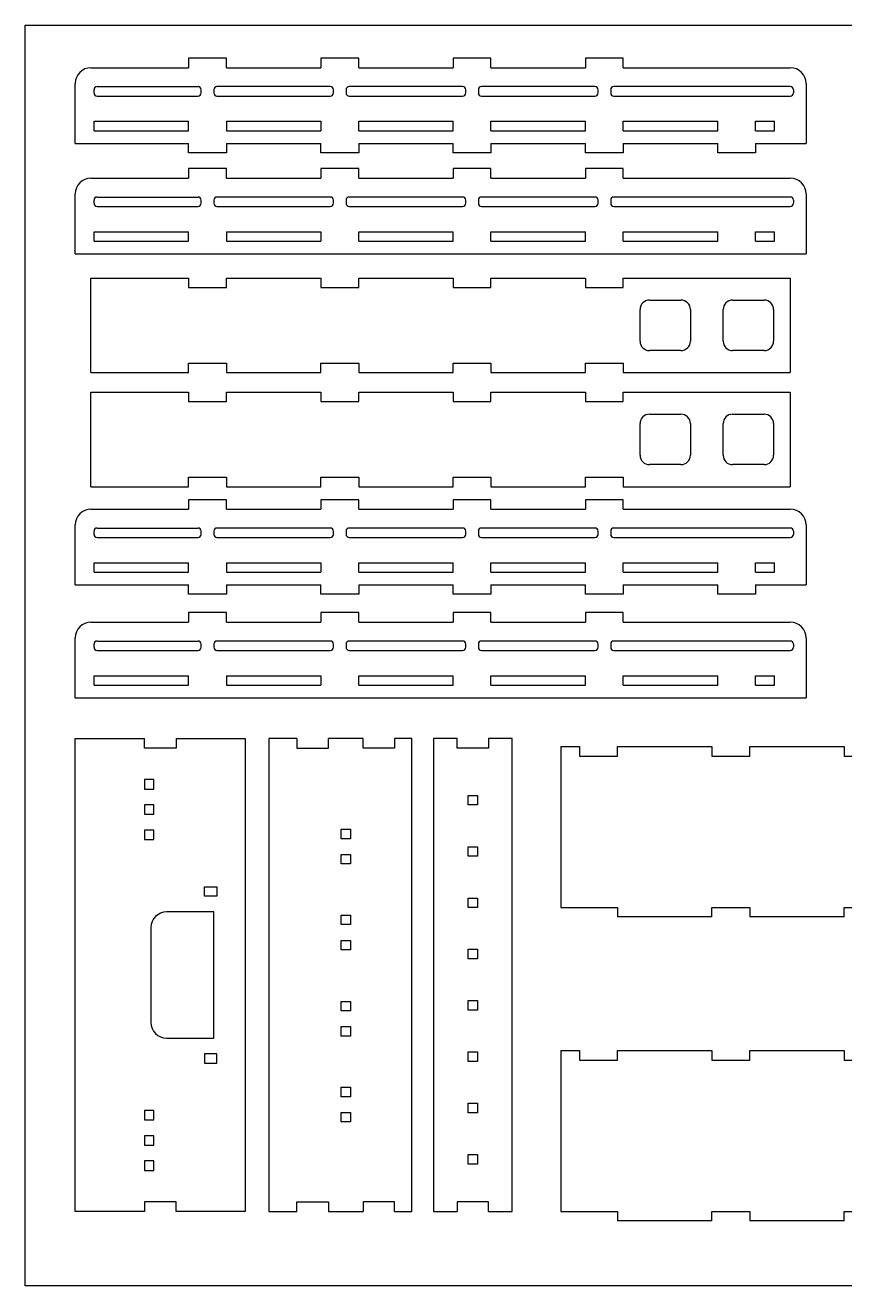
# Model space of a CAD drawing. Header units: millimetres. Extents: x 1035 to 4493, y 392 to 1491.
# Drawn here: x 1765.3 to 2025.5, y 935.5 to 1335.5 of the extents above; entities that cross this region are included whole.
import ezdxf

# ---------------------------------------------------------------- set-up
doc = ezdxf.new("R2010")
doc.units = ezdxf.units.MM

# ---------------------------------------------------------------- blocks, each defined once
blk = doc.blocks.new('*U3')
blk.add_lwpolyline([(0, -1.5), (0, 1.5), (3, 1.5), (3, -1.5)], close=True)
blk = doc.blocks.new('*U4')
at = {"color": 0, "linetype": 'ByBlock', "lineweight": -2, "rotation": 270}
for p in [(1484.05, 2300.68), (1484.05, 2284.4), (1484.05, 2268.11), (1484.05, 2251.83), (1484.05, 2235.54), (1484.05, 2219.26), (1484.05, 2202.97), (1484.05, 2186.68)]:
    blk.add_blockref('*U3', p, dxfattribs=at)

msp = doc.modelspace()

# ---------------------------------------------------------------- linework, layer by layer
for p, q in [((1829.19, 1325.04), (1817.19, 1325.04)), ((1817.19, 1325.04), (1817.19, 1322.04)), ((1829.19, 1322.04), (1829.19, 1325.04)), ((1871.19, 1325.04), (1859.19, 1325.04)), ((1859.19, 1325.04), (1859.19, 1322.04)), ((1871.19, 1322.04), (1871.19, 1325.04)), ((1913.19, 1325.04), (1901.19, 1325.04)), ((1901.19, 1325.04), (1901.19, 1322.04)), ((1913.19, 1322.04), (1913.19, 1325.04)), ((1955.19, 1325.04), (1943.19, 1325.04)), ((1943.19, 1325.04), (1943.19, 1322.04)), ((1955.19, 1322.04), (1955.19, 1325.04)), ((1786.19, 1322.04), (1817.19, 1322.04)), ((1829.19, 1322.04), (1859.19, 1322.04)), ((1871.19, 1322.04), (1901.19, 1322.04)), ((1913.19, 1322.04), (1943.19, 1322.04)), ((1955.19, 1322.04), (2008.19, 1322.04)), ((1781.19, 1298.04), (1781.19, 1317.04)), ((1788.19, 1316.04), (1820.19, 1316.04)), ((1862.19, 1316.04), (1826.19, 1316.04)), ((1904.19, 1316.04), (1868.19, 1316.04)), ((1946.19, 1316.04), (1910.19, 1316.04)), ((2008.19, 1316.04), (1952.19, 1316.04)), ((2013.19, 1317.04), (2013.19, 1298.04)), ((1787.19, 1314.04), (1787.19, 1315.04)), ((1788.19, 1313.04), (1820.19, 1313.04)), ((1821.19, 1314.04), (1821.19, 1315.04)), ((1825.19, 1315.04), (1825.19, 1314.04)), ((1826.19, 1313.04), (1862.19, 1313.04)), ((1863.19, 1314.04), (1863.19, 1315.04)), ((1867.19, 1315.04), (1867.19, 1314.04)), ((1868.19, 1313.04), (1904.19, 1313.04)), ((1905.19, 1314.04), (1905.19, 1315.04)), ((1909.19, 1315.04), (1909.19, 1314.04)), ((1910.19, 1313.04), (1946.19, 1313.04)), ((1947.19, 1314.04), (1947.19, 1315.04)), ((1951.19, 1315.04), (1951.19, 1314.04)), ((1952.19, 1313.04), (2008.19, 1313.04)), ((2009.19, 1315.04), (2009.19, 1314.04)), ((1787.19, 1305.04), (1817.19, 1305.04)), ((1787.19, 1302.04), (1787.19, 1305.04)), ((1817.19, 1302.04), (1817.19, 1305.04)), ((1829.19, 1305.04), (1859.19, 1305.04)), ((1829.19, 1305.04), (1829.19, 1302.04)), ((1859.19, 1305.04), (1859.19, 1302.04)), ((1871.19, 1305.04), (1901.19, 1305.04)), ((1871.19, 1302.04), (1871.19, 1305.04)), ((1901.19, 1302.04), (1901.19, 1305.04)), ((1913.19, 1305.04), (1943.19, 1305.04)), ((1913.19, 1302.04), (1913.19, 1305.04)), ((1943.19, 1302.04), (1943.19, 1305.04)), ((1955.19, 1305.04), (1985.19, 1305.04)), ((1955.19, 1302.04), (1955.19, 1305.04)), ((1985.19, 1302.04), (1985.19, 1305.04)), ((1997.19, 1305.04), (2003.19, 1305.04)), ((1997.19, 1302.04), (1997.19, 1305.04)), ((2003.19, 1302.04), (2003.19, 1305.04)), ((1787.19, 1302.04), (1817.19, 1302.04)), ((1829.19, 1302.04), (1859.19, 1302.04)), ((1871.19, 1302.04), (1901.19, 1302.04)), ((1913.19, 1302.04), (1943.19, 1302.04)), ((1955.19, 1302.04), (1985.19, 1302.04)), ((1997.19, 1302.04), (2003.19, 1302.04)), ((1781.19, 1298.04), (1817.19, 1298.04)), ((1817.19, 1295.04), (1817.19, 1298.04)), ((1829.19, 1298.04), (1829.19, 1295.04)), ((1829.19, 1298.04), (1859.19, 1298.04)), ((1859.19, 1295.04), (1859.19, 1298.04)), ((1871.19, 1298.04), (1871.19, 1295.04)), ((1871.19, 1298.04), (1901.19, 1298.04)), ((1901.19, 1295.04), (1901.19, 1298.04)), ((1913.19, 1298.04), (1913.19, 1295.04)), ((1913.19, 1298.04), (1943.19, 1298.04)), ((1943.19, 1295.04), (1943.19, 1298.04)), ((1955.19, 1298.04), (1955.19, 1295.04)), ((1955.19, 1298.04), (1985.19, 1298.04)), ((1985.19, 1295.04), (1985.19, 1298.04)), ((1997.19, 1298.04), (1997.19, 1295.04)), ((1997.19, 1298.04), (2013.19, 1298.04)), ((1829.19, 1295.04), (1817.19, 1295.04)), ((1871.19, 1295.04), (1859.19, 1295.04)), ((1913.19, 1295.04), (1901.19, 1295.04)), ((1955.19, 1295.04), (1943.19, 1295.04)), ((1997.19, 1295.04), (1985.19, 1295.04)), ((1829.19, 1290.02), (1817.19, 1290.02)), ((1817.19, 1290.02), (1817.19, 1287.02)), ((1829.19, 1287.02), (1829.19, 1290.02)), ((1871.19, 1290.02), (1859.19, 1290.02)), ((1859.19, 1290.02), (1859.19, 1287.02)), ((1871.19, 1287.02), (1871.19, 1290.02)), ((1913.19, 1290.02), (1901.19, 1290.02)), ((1901.19, 1290.02), (1901.19, 1287.02)), ((1913.19, 1287.02), (1913.19, 1290.02)), ((1955.19, 1290.02), (1943.19, 1290.02)), ((1943.19, 1290.02), (1943.19, 1287.02)), ((1955.19, 1287.02), (1955.19, 1290.02)), ((1786.19, 1287.02), (1817.19, 1287.02)), ((1829.19, 1287.02), (1859.19, 1287.02)), ((1871.19, 1287.02), (1901.19, 1287.02)), ((1913.19, 1287.02), (1943.19, 1287.02)), ((1955.19, 1287.02), (2008.19, 1287.02)), ((1781.19, 1263.02), (1781.19, 1282.02)), ((1787.19, 1279.02), (1787.19, 1280.02)), ((1788.19, 1281.02), (1820.19, 1281.02)), ((1821.19, 1279.02), (1821.19, 1280.02)), ((1825.19, 1280.02), (1825.19, 1279.02)), ((1862.19, 1281.02), (1826.19, 1281.02)), ((1863.19, 1279.02), (1863.19, 1280.02)), ((1867.19, 1280.02), (1867.19, 1279.02)), ((1904.19, 1281.02), (1868.19, 1281.02)), ((1905.19, 1279.02), (1905.19, 1280.02)), ((1909.19, 1280.02), (1909.19, 1279.02)), ((1946.19, 1281.02), (1910.19, 1281.02)), ((1947.19, 1279.02), (1947.19, 1280.02)), ((1951.19, 1280.02), (1951.19, 1279.02)), ((2008.19, 1281.02), (1952.19, 1281.02)), ((2009.19, 1280.02), (2009.19, 1279.02)), ((2013.19, 1282.02), (2013.19, 1263.02)), ((1788.19, 1278.02), (1820.19, 1278.02)), ((1826.19, 1278.02), (1862.19, 1278.02)), ((1868.19, 1278.02), (1904.19, 1278.02)), ((1910.19, 1278.02), (1946.19, 1278.02)), ((1952.19, 1278.02), (2008.19, 1278.02)), ((1787.19, 1270.02), (1817.19, 1270.02)), ((1787.19, 1267.02), (1787.19, 1270.02)), ((1817.19, 1267.02), (1817.19, 1270.02)), ((1829.19, 1270.02), (1859.19, 1270.02)), ((1829.19, 1270.02), (1829.19, 1267.02)), ((1859.19, 1270.02), (1859.19, 1267.02)), ((1871.19, 1270.02), (1901.19, 1270.02)), ((1871.19, 1267.02), (1871.19, 1270.02)), ((1901.19, 1267.02), (1901.19, 1270.02)), ((1913.19, 1270.02), (1943.19, 1270.02)), ((1913.19, 1267.02), (1913.19, 1270.02)), ((1943.19, 1267.02), (1943.19, 1270.02)), ((1955.19, 1270.02), (1985.19, 1270.02)), ((1955.19, 1267.02), (1955.19, 1270.02)), ((1985.19, 1267.02), (1985.19, 1270.02)), ((1997.19, 1270.02), (2003.19, 1270.02)), ((1997.19, 1267.02), (1997.19, 1270.02)), ((2003.19, 1267.02), (2003.19, 1270.02)), ((1787.19, 1267.02), (1817.19, 1267.02)), ((1829.19, 1267.02), (1859.19, 1267.02)), ((1871.19, 1267.02), (1901.19, 1267.02)), ((1913.19, 1267.02), (1943.19, 1267.02)), ((1955.19, 1267.02), (1985.19, 1267.02)), ((1997.19, 1267.02), (2003.19, 1267.02)), ((1781.19, 1263.02), (2013.19, 1263.02)), ((1786.19, 1225.3), (1786.19, 1255.3)), ((1786.19, 1255.3), (1817.19, 1255.3)), ((1817.19, 1255.3), (1817.19, 1252.3)), ((1817.19, 1252.3), (1829.19, 1252.3)), ((1829.19, 1255.3), (1859.19, 1255.3)), ((1829.19, 1252.3), (1829.19, 1255.3)), ((1859.19, 1255.3), (1859.19, 1252.3)), ((1859.19, 1252.3), (1871.19, 1252.3)), ((1871.19, 1255.3), (1901.19, 1255.3)), ((1871.19, 1252.3), (1871.19, 1255.3)), ((1901.19, 1255.3), (1901.19, 1252.3)), ((1901.19, 1252.3), (1913.19, 1252.3)), ((1913.19, 1255.3), (1943.19, 1255.3)), ((1913.19, 1252.3), (1913.19, 1255.3)), ((1943.19, 1255.3), (1943.19, 1252.3)), ((1943.19, 1252.3), (1955.19, 1252.3)), ((1955.19, 1255.3), (2008.19, 1255.3)), ((1955.19, 1252.3), (1955.19, 1255.3)), ((2008.19, 1255.3), (2008.19, 1225.3)), ((1963.49, 1248.3), (1973.49, 1248.3)), ((1989.88, 1248.3), (1999.88, 1248.3)), ((1960.49, 1235.3), (1960.49, 1245.3)), ((1976.49, 1245.3), (1976.49, 1235.3)), ((1986.88, 1235.3), (1986.88, 1245.3)), ((2002.88, 1245.3), (2002.88, 1235.3)), ((1973.49, 1232.3), (1963.49, 1232.3)), ((1999.88, 1232.3), (1989.88, 1232.3)), ((1817.19, 1225.3), (1817.19, 1228.3)), ((1817.19, 1228.3), (1829.19, 1228.3)), ((1829.19, 1228.3), (1829.19, 1225.3)), ((1859.19, 1225.3), (1859.19, 1228.3)), ((1859.19, 1228.3), (1871.19, 1228.3)), ((1871.19, 1228.3), (1871.19, 1225.3)), ((1901.19, 1225.3), (1901.19, 1228.3)), ((1901.19, 1228.3), (1913.19, 1228.3)), ((1913.19, 1228.3), (1913.19, 1225.3)), ((1943.19, 1225.3), (1943.19, 1228.3)), ((1943.19, 1228.3), (1955.19, 1228.3)), ((1955.19, 1228.3), (1955.19, 1225.3)), ((1786.19, 1225.3), (1817.19, 1225.3)), ((1829.19, 1225.3), (1859.19, 1225.3)), ((1871.19, 1225.3), (1901.19, 1225.3)), ((1913.19, 1225.3), (1943.19, 1225.3)), ((1955.19, 1225.3), (2008.19, 1225.3)), ((1786.19, 1189.1), (1786.19, 1219.1)), ((1786.19, 1219.1), (1817.19, 1219.1)), ((1817.19, 1219.1), (1817.19, 1216.1)), ((1817.19, 1216.1), (1829.19, 1216.1)), ((1829.19, 1216.1), (1829.19, 1219.1)), ((1829.19, 1219.1), (1859.19, 1219.1)), ((1859.19, 1219.1), (1859.19, 1216.1)), ((1859.19, 1216.1), (1871.19, 1216.1)), ((1871.19, 1216.1), (1871.19, 1219.1)), ((1871.19, 1219.1), (1901.19, 1219.1)), ((1901.19, 1219.1), (1901.19, 1216.1)), ((1901.19, 1216.1), (1913.19, 1216.1)), ((1913.19, 1216.1), (1913.19, 1219.1)), ((1913.19, 1219.1), (1943.19, 1219.1)), ((1943.19, 1219.1), (1943.19, 1216.1)), ((1943.19, 1216.1), (1955.19, 1216.1)), ((1955.19, 1216.1), (1955.19, 1219.1)), ((1955.19, 1219.1), (2008.19, 1219.1)), ((2008.19, 1219.1), (2008.19, 1189.1)), ((1963.49, 1212.1), (1973.49, 1212.1)), ((1989.88, 1212.1), (1999.88, 1212.1)), ((1960.49, 1199.1), (1960.49, 1209.1)), ((1976.49, 1209.1), (1976.49, 1199.1)), ((1986.88, 1199.1), (1986.88, 1209.1)), ((2002.88, 1209.1), (2002.88, 1199.1)), ((1973.49, 1196.1), (1963.49, 1196.1)), ((1999.88, 1196.1), (1989.88, 1196.1)), ((1817.19, 1189.1), (1817.19, 1192.1)), ((1817.19, 1192.1), (1829.19, 1192.1)), ((1829.19, 1192.1), (1829.19, 1189.1)), ((1859.19, 1189.1), (1859.19, 1192.1)), ((1859.19, 1192.1), (1871.19, 1192.1)), ((1871.19, 1192.1), (1871.19, 1189.1)), ((1901.19, 1189.1), (1901.19, 1192.1)), ((1901.19, 1192.1), (1913.19, 1192.1)), ((1913.19, 1192.1), (1913.19, 1189.1)), ((1943.19, 1189.1), (1943.19, 1192.1)), ((1943.19, 1192.1), (1955.19, 1192.1)), ((1955.19, 1192.1), (1955.19, 1189.1)), ((1786.19, 1189.1), (1817.19, 1189.1)), ((1829.19, 1189.1), (1859.19, 1189.1)), ((1871.19, 1189.1), (1901.19, 1189.1)), ((1913.19, 1189.1), (1943.19, 1189.1)), ((1955.19, 1189.1), (2008.19, 1189.1)), ((1829.19, 1184.98), (1817.19, 1184.98)), ((1817.19, 1184.98), (1817.19, 1181.98)), ((1829.19, 1181.98), (1829.19, 1184.98)), ((1871.19, 1184.98), (1859.19, 1184.98)), ((1859.19, 1184.98), (1859.19, 1181.98)), ((1871.19, 1181.98), (1871.19, 1184.98)), ((1913.19, 1184.98), (1901.19, 1184.98)), ((1901.19, 1184.98), (1901.19, 1181.98)), ((1913.19, 1181.98), (1913.19, 1184.98)), ((1955.19, 1184.98), (1943.19, 1184.98)), ((1943.19, 1184.98), (1943.19, 1181.98)), ((1955.19, 1181.98), (1955.19, 1184.98)), ((1786.19, 1181.98), (1817.19, 1181.98)), ((1829.19, 1181.98), (1859.19, 1181.98)), ((1871.19, 1181.98), (1901.19, 1181.98)), ((1913.19, 1181.98), (1943.19, 1181.98)), ((1955.19, 1181.98), (2008.19, 1181.98)), ((1781.19, 1157.98), (1781.19, 1176.98)), ((2013.19, 1176.98), (2013.19, 1157.98)), ((1787.19, 1173.98), (1787.19, 1174.98)), ((1788.19, 1175.98), (1820.19, 1175.98)), ((1788.19, 1172.98), (1820.19, 1172.98)), ((1821.19, 1173.98), (1821.19, 1174.98)), ((1825.19, 1174.98), (1825.19, 1173.98)), ((1862.19, 1175.98), (1826.19, 1175.98)), ((1826.19, 1172.98), (1862.19, 1172.98)), ((1863.19, 1173.98), (1863.19, 1174.98)), ((1867.19, 1174.98), (1867.19, 1173.98)), ((1904.19, 1175.98), (1868.19, 1175.98)), ((1868.19, 1172.98), (1904.19, 1172.98)), ((1905.19, 1173.98), (1905.19, 1174.98)), ((1909.19, 1174.98), (1909.19, 1173.98)), ((1946.19, 1175.98), (1910.19, 1175.98)), ((1910.19, 1172.98), (1946.19, 1172.98)), ((1947.19, 1173.98), (1947.19, 1174.98)), ((1951.19, 1174.98), (1951.19, 1173.98)), ((2008.19, 1175.98), (1952.19, 1175.98)), ((1952.19, 1172.98), (2008.19, 1172.98)), ((2009.19, 1174.98), (2009.19, 1173.98)), ((1787.19, 1164.98), (1817.19, 1164.98)), ((1787.19, 1161.98), (1787.19, 1164.98)), ((1817.19, 1161.98), (1817.19, 1164.98)), ((1829.19, 1164.98), (1859.19, 1164.98)), ((1829.19, 1164.98), (1829.19, 1161.98)), ((1859.19, 1164.98), (1859.19, 1161.98)), ((1871.19, 1164.98), (1901.19, 1164.98)), ((1871.19, 1161.98), (1871.19, 1164.98)), ((1901.19, 1161.98), (1901.19, 1164.98)), ((1913.19, 1164.98), (1943.19, 1164.98)), ((1913.19, 1161.98), (1913.19, 1164.98)), ((1943.19, 1161.98), (1943.19, 1164.98)), ((1955.19, 1164.98), (1985.19, 1164.98)), ((1955.19, 1161.98), (1955.19, 1164.98)), ((1985.19, 1161.98), (1985.19, 1164.98)), ((1997.19, 1164.98), (2003.19, 1164.98)), ((1997.19, 1161.98), (1997.19, 1164.98)), ((2003.19, 1161.98), (2003.19, 1164.98)), ((1787.19, 1161.98), (1817.19, 1161.98)), ((1829.19, 1161.98), (1859.19, 1161.98)), ((1871.19, 1161.98), (1901.19, 1161.98)), ((1913.19, 1161.98), (1943.19, 1161.98)), ((1955.19, 1161.98), (1985.19, 1161.98)), ((1997.19, 1161.98), (2003.19, 1161.98)), ((1781.19, 1157.98), (1817.19, 1157.98)), ((1817.19, 1154.98), (1817.19, 1157.98)), ((1829.19, 1157.98), (1829.19, 1154.98)), ((1829.19, 1157.98), (1859.19, 1157.98)), ((1859.19, 1154.98), (1859.19, 1157.98)), ((1871.19, 1157.98), (1871.19, 1154.98)), ((1871.19, 1157.98), (1901.19, 1157.98)), ((1901.19, 1154.98), (1901.19, 1157.98)), ((1913.19, 1157.98), (1913.19, 1154.98)), ((1913.19, 1157.98), (1943.19, 1157.98)), ((1943.19, 1154.98), (1943.19, 1157.98)), ((1955.19, 1157.98), (1955.19, 1154.98)), ((1955.19, 1157.98), (1985.19, 1157.98)), ((1985.19, 1154.98), (1985.19, 1157.98)), ((1997.19, 1157.98), (1997.19, 1154.98)), ((1997.19, 1157.98), (2013.19, 1157.98)), ((1829.19, 1154.98), (1817.19, 1154.98)), ((1871.19, 1154.98), (1859.19, 1154.98)), ((1913.19, 1154.98), (1901.19, 1154.98)), ((1955.19, 1154.98), (1943.19, 1154.98)), ((1997.19, 1154.98), (1985.19, 1154.98)), ((1829.19, 1149.13), (1817.19, 1149.13)), ((1817.19, 1149.13), (1817.19, 1146.13)), ((1829.19, 1146.13), (1829.19, 1149.13)), ((1871.19, 1149.13), (1859.19, 1149.13)), ((1859.19, 1149.13), (1859.19, 1146.13)), ((1871.19, 1146.13), (1871.19, 1149.13)), ((1913.19, 1149.13), (1901.19, 1149.13)), ((1901.19, 1149.13), (1901.19, 1146.13)), ((1913.19, 1146.13), (1913.19, 1149.13)), ((1955.19, 1149.13), (1943.19, 1149.13)), ((1943.19, 1149.13), (1943.19, 1146.13)), ((1955.19, 1146.13), (1955.19, 1149.13)), ((1786.19, 1146.13), (1817.19, 1146.13)), ((1829.19, 1146.13), (1859.19, 1146.13)), ((1871.19, 1146.13), (1901.19, 1146.13)), ((1913.19, 1146.13), (1943.19, 1146.13)), ((1955.19, 1146.13), (2008.19, 1146.13)), ((1781.19, 1122.13), (1781.19, 1141.13)), ((1788.19, 1140.13), (1820.19, 1140.13)), ((1862.19, 1140.13), (1826.19, 1140.13)), ((1904.19, 1140.13), (1868.19, 1140.13)), ((1946.19, 1140.13), (1910.19, 1140.13)), ((2008.19, 1140.13), (1952.19, 1140.13)), ((2013.19, 1141.13), (2013.19, 1122.13)), ((1787.19, 1138.13), (1787.19, 1139.13)), ((1788.19, 1137.13), (1820.19, 1137.13)), ((1821.19, 1138.13), (1821.19, 1139.13)), ((1825.19, 1139.13), (1825.19, 1138.13)), ((1826.19, 1137.13), (1862.19, 1137.13)), ((1863.19, 1138.13), (1863.19, 1139.13)), ((1867.19, 1139.13), (1867.19, 1138.13)), ((1868.19, 1137.13), (1904.19, 1137.13)), ((1905.19, 1138.13), (1905.19, 1139.13)), ((1909.19, 1139.13), (1909.19, 1138.13)), ((1910.19, 1137.13), (1946.19, 1137.13)), ((1947.19, 1138.13), (1947.19, 1139.13)), ((1951.19, 1139.13), (1951.19, 1138.13)), ((1952.19, 1137.13), (2008.19, 1137.13)), ((2009.19, 1139.13), (2009.19, 1138.13)), ((1787.19, 1129.13), (1817.19, 1129.13)), ((1787.19, 1126.13), (1787.19, 1129.13)), ((1817.19, 1126.13), (1817.19, 1129.13)), ((1829.19, 1129.13), (1829.19, 1126.13)), ((1829.19, 1129.13), (1859.19, 1129.13)), ((1859.19, 1129.13), (1859.19, 1126.13)), ((1871.19, 1126.13), (1871.19, 1129.13)), ((1871.19, 1129.13), (1901.19, 1129.13)), ((1901.19, 1126.13), (1901.19, 1129.13)), ((1913.19, 1126.13), (1913.19, 1129.13)), ((1913.19, 1129.13), (1943.19, 1129.13)), ((1943.19, 1126.13), (1943.19, 1129.13)), ((1955.19, 1126.13), (1955.19, 1129.13)), ((1955.19, 1129.13), (1985.19, 1129.13)), ((1985.19, 1126.13), (1985.19, 1129.13)), ((1997.19, 1126.13), (1997.19, 1129.13)), ((1997.19, 1129.13), (2003.19, 1129.13)), ((2003.19, 1126.13), (2003.19, 1129.13)), ((1787.19, 1126.13), (1817.19, 1126.13)), ((1829.19, 1126.13), (1859.19, 1126.13)), ((1871.19, 1126.13), (1901.19, 1126.13)), ((1913.19, 1126.13), (1943.19, 1126.13)), ((1955.19, 1126.13), (1985.19, 1126.13)), ((1997.19, 1126.13), (2003.19, 1126.13)), ((1781.19, 1122.13), (2013.19, 1122.13)), ((1781.21, 959.15), (1781.21, 1109.15)), ((1781.21, 1109.15), (1803.21, 1109.15)), ((1803.21, 1106.15), (1803.21, 1109.15)), ((1813.21, 1109.15), (1813.21, 1106.15)), ((1813.21, 1109.15), (1835.21, 1109.15)), ((1835.21, 1109.15), (1835.21, 959.15)), ((1842.64, 1109.15), (1842.64, 959.15)), ((1851.61, 1109.15), (1842.64, 1109.15)), ((1851.61, 1109.15), (1851.61, 1106.15)), ((1861.61, 1106.15), (1861.61, 1109.15)), ((1872.61, 1109.15), (1861.61, 1109.15)), ((1872.61, 1106.15), (1872.61, 1109.15)), ((1888.11, 1109.15), (1882.61, 1109.15)), ((1882.61, 1109.15), (1882.61, 1106.15)), ((1888.11, 959.15), (1888.11, 1109.15)), ((1902.41, 1106.15), (1902.41, 1109.15)), ((1912.41, 1109.15), (1912.41, 1106.15)), ((1813.21, 1106.15), (1803.21, 1106.15)), ((1851.61, 1106.15), (1861.61, 1106.15)), ((1882.61, 1106.15), (1872.61, 1106.15)), ((1912.41, 1106.15), (1902.41, 1106.15)), ((1935.32, 1106.62), (1941.32, 1106.62)), ((1935.32, 1106.62), (1935.32, 1055.62)), ((1941.32, 1106.62), (1941.32, 1103.62)), ((1953.32, 1106.62), (1983.32, 1106.62)), ((1953.32, 1103.62), (1953.32, 1106.62)), ((1983.32, 1106.62), (1983.32, 1103.62)), ((1995.32, 1106.62), (2025.32, 1106.62)), ((1995.32, 1103.62), (1995.32, 1106.62)), ((2025.32, 1106.62), (2025.32, 1103.62)), ((1941.32, 1103.62), (1953.32, 1103.62)), ((1983.32, 1103.62), (1995.32, 1103.62)), ((2025.32, 1103.62), (2037.32, 1103.62)), ((1905.91, 1088.15), (1905.91, 1091.15)), ((1905.91, 1091.15), (1907.41, 1091.15)), ((1908.91, 1088.15), (1905.91, 1088.15)), ((1907.41, 1091.15), (1908.91, 1091.15)), ((1908.91, 1091.15), (1908.91, 1088.15)), ((1865.61, 1077.4), (1865.61, 1080.4)), ((1865.61, 1080.4), (1868.61, 1080.4)), ((1868.61, 1080.4), (1868.61, 1077.4)), ((1868.61, 1077.4), (1865.61, 1077.4)), ((1865.61, 1069.4), (1865.61, 1072.4)), ((1865.61, 1072.4), (1868.61, 1072.4)), ((1868.61, 1072.4), (1868.61, 1069.4)), ((1868.61, 1069.4), (1865.61, 1069.4)), ((1822.21, 1059.15), (1822.21, 1062.15)), ((1822.21, 1062.15), (1826.21, 1062.15)), ((1826.21, 1062.15), (1826.21, 1059.15)), ((1826.21, 1059.15), (1822.21, 1059.15)), ((1825.21, 1054.15), (1810.21, 1054.15)), ((1825.21, 1034.15), (1825.21, 1054.15)), ((1865.61, 1050.15), (1865.61, 1053.15)), ((1865.61, 1053.15), (1868.61, 1053.15)), ((1868.61, 1053.15), (1868.61, 1050.15)), ((1935.32, 1055.62), (1953.32, 1055.62)), ((1953.32, 1055.62), (1953.32, 1052.62)), ((1983.32, 1052.62), (1953.32, 1052.62)), ((1983.32, 1052.62), (1983.32, 1055.62)), ((1983.32, 1055.62), (1995.32, 1055.62)), ((1995.32, 1055.62), (1995.32, 1052.62)), ((2025.32, 1052.62), (1995.32, 1052.62)), ((2025.32, 1052.62), (2025.32, 1055.62)), ((2025.32, 1055.62), (2037.32, 1055.62)), ((1805.21, 1049.15), (1805.21, 1019.15)), ((1868.61, 1050.15), (1865.61, 1050.15)), ((1865.61, 1042.15), (1865.61, 1045.15)), ((1865.61, 1045.15), (1868.61, 1045.15)), ((1868.61, 1045.15), (1868.61, 1042.15)), ((1868.61, 1042.15), (1865.61, 1042.15)), ((1825.21, 1014.15), (1825.21, 1034.15)), ((1865.61, 1022.77), (1865.61, 1025.77)), ((1865.61, 1025.77), (1868.61, 1025.77)), ((1868.61, 1025.77), (1868.61, 1022.77)), ((1868.61, 1022.77), (1865.61, 1022.77)), ((1865.61, 1014.77), (1865.61, 1017.77)), ((1865.61, 1017.77), (1868.61, 1017.77)), ((1868.61, 1017.77), (1868.61, 1014.77)), ((1810.21, 1014.15), (1825.21, 1014.15)), ((1868.61, 1014.77), (1865.61, 1014.77)), ((1826.21, 1009.15), (1822.21, 1009.15)), ((1822.21, 1009.15), (1822.21, 1006.15)), ((1826.21, 1006.15), (1826.21, 1009.15)), ((1935.32, 1010.15), (1941.32, 1010.15)), ((1935.32, 1010.15), (1935.32, 959.15)), ((1941.32, 1010.15), (1941.32, 1007.15)), ((1953.32, 1007.15), (1953.32, 1010.15)), ((1953.32, 1010.15), (1983.32, 1010.15)), ((1983.32, 1010.15), (1983.32, 1007.15)), ((1995.32, 1007.15), (1995.32, 1010.15)), ((1995.32, 1010.15), (2025.32, 1010.15)), ((2025.32, 1010.15), (2025.32, 1007.15)), ((1822.21, 1006.15), (1826.21, 1006.15)), ((1941.32, 1007.15), (1953.32, 1007.15)), ((1983.32, 1007.15), (1995.32, 1007.15)), ((2025.32, 1007.15), (2037.32, 1007.15)), ((1865.61, 995.52), (1865.61, 998.52)), ((1865.61, 998.52), (1868.61, 998.52)), ((1868.61, 998.52), (1868.61, 995.52)), ((1868.61, 995.52), (1865.61, 995.52)), ((1865.61, 987.52), (1865.61, 990.52)), ((1865.61, 990.52), (1868.61, 990.52)), ((1868.61, 990.52), (1868.61, 987.52)), ((1868.61, 987.52), (1865.61, 987.52)), ((1813.21, 962.15), (1803.21, 962.15)), ((1803.21, 962.15), (1803.21, 959.15)), ((1813.21, 959.15), (1813.21, 962.15)), ((1851.61, 959.15), (1851.61, 962.15)), ((1851.61, 962.15), (1861.61, 962.15)), ((1861.61, 962.15), (1861.61, 959.15)), ((1882.61, 962.15), (1872.61, 962.15)), ((1872.61, 962.15), (1872.61, 959.15)), ((1882.61, 959.15), (1882.61, 962.15)), ((1912.41, 962.15), (1902.41, 962.15)), ((1902.41, 962.15), (1902.41, 959.15)), ((1912.41, 959.15), (1912.41, 962.15)), ((1803.21, 959.15), (1781.21, 959.15)), ((1835.21, 959.15), (1813.21, 959.15)), ((1842.64, 959.15), (1851.61, 959.15)), ((1861.61, 959.15), (1872.61, 959.15)), ((1882.61, 959.15), (1888.11, 959.15)), ((1935.32, 959.15), (1953.32, 959.15)), ((1953.32, 959.15), (1953.32, 956.15)), ((1983.32, 956.15), (1953.32, 956.15)), ((1983.32, 956.15), (1983.32, 959.15)), ((1983.32, 959.15), (1995.32, 959.15)), ((1995.32, 959.15), (1995.32, 956.15)), ((2025.32, 956.15), (1995.32, 956.15)), ((2025.32, 956.15), (2025.32, 959.15)), ((2025.32, 959.15), (2037.32, 959.15))]:
    msp.add_line(p, q)
at = {"color": 3}
msp.add_lwpolyline([(1765.34, 1335.53), (2365.34, 1335.53), (2365.34, 935.53), (1765.34, 935.53)], close=True, dxfattribs=at)
for points in [[(1902.41, 1109.15), (1894.91, 1109.15), (1894.91, 959.15), (1902.41, 959.15)], [(1912.41, 959.15), (1919.9, 959.15), (1919.9, 1109.15), (1912.41, 1109.15)]]:
    msp.add_lwpolyline(points)
for points in [[(1803.21, 1093.15), (1806.21, 1093.15), (1806.21, 1096.15), (1803.21, 1096.15)], [(1803.21, 1085.15), (1806.21, 1085.15), (1806.21, 1088.15), (1803.21, 1088.15)], [(1803.21, 1077.15), (1806.21, 1077.15), (1806.21, 1080.15), (1803.21, 1080.15)], [(1803.21, 988.15), (1806.21, 988.15), (1806.21, 991.15), (1803.21, 991.15)], [(1803.21, 980.15), (1806.21, 980.15), (1806.21, 983.15), (1803.21, 983.15)], [(1803.21, 972.15), (1806.21, 972.15), (1806.21, 975.15), (1803.21, 975.15)]]:
    msp.add_lwpolyline(points, close=True)
for centre, radius, start, end in [((1786.19, 1317.04), 5, 90, 180), ((2008.19, 1317.04), 5, 0, 90), ((1788.19, 1315.04), 1, 90, 180), ((1820.19, 1315.04), 1, 0, 90), ((1826.19, 1315.04), 1, 90, 180), ((1862.19, 1315.04), 1, 0, 90), ((1868.19, 1315.04), 1, 90, 180), ((1904.19, 1315.04), 1, 0, 90), ((1910.19, 1315.04), 1, 90, 180), ((1946.19, 1315.04), 1, 0, 90), ((1952.19, 1315.04), 1, 90, 180), ((2008.19, 1315.04), 1, 0, 90), ((1788.19, 1314.04), 1, 180, 270), ((1820.19, 1314.04), 1, 270, 0), ((1826.19, 1314.04), 1, 180, 270), ((1862.19, 1314.04), 1, 270, 0), ((1868.19, 1314.04), 1, 180, 270), ((1904.19, 1314.04), 1, 270, 0), ((1910.19, 1314.04), 1, 180, 270), ((1946.19, 1314.04), 1, 270, 0), ((1952.19, 1314.04), 1, 180, 270), ((2008.19, 1314.04), 1, 270, 0), ((1786.19, 1282.02), 5, 90, 180), ((2008.19, 1282.02), 5, 0, 90), ((1788.19, 1280.02), 1, 90, 180), ((1820.19, 1280.02), 1, 0, 90), ((1826.19, 1280.02), 1, 90, 180), ((1862.19, 1280.02), 1, 0, 90), ((1868.19, 1280.02), 1, 90, 180), ((1904.19, 1280.02), 1, 0, 90), ((1910.19, 1280.02), 1, 90, 180), ((1946.19, 1280.02), 1, 0, 90), ((1952.19, 1280.02), 1, 90, 180), ((2008.19, 1280.02), 1, 0, 90), ((1788.19, 1279.02), 1, 180, 270), ((1820.19, 1279.02), 1, 270, 0), ((1826.19, 1279.02), 1, 180, 270), ((1862.19, 1279.02), 1, 270, 0), ((1868.19, 1279.02), 1, 180, 270), ((1904.19, 1279.02), 1, 270, 0), ((1910.19, 1279.02), 1, 180, 270), ((1946.19, 1279.02), 1, 270, 0), ((1952.19, 1279.02), 1, 180, 270), ((2008.19, 1279.02), 1, 270, 0), ((1963.49, 1245.3), 3, 90, 180), ((1973.49, 1245.3), 3, 0, 90), ((1989.88, 1245.3), 3, 90, 180), ((1999.88, 1245.3), 3, 0, 90), ((1963.49, 1235.3), 3, 180, 270), ((1973.49, 1235.3), 3, 270, 0), ((1989.88, 1235.3), 3, 180, 270), ((1999.88, 1235.3), 3, 270, 0), ((1963.49, 1209.1), 3, 90, 180), ((1973.49, 1209.1), 3, 0, 90), ((1989.88, 1209.1), 3, 90, 180), ((1999.88, 1209.1), 3, 0, 90), ((1963.49, 1199.1), 3, 180, 270), ((1973.49, 1199.1), 3, 270, 0), ((1989.88, 1199.1), 3, 180, 270), ((1999.88, 1199.1), 3, 270, 0), ((1786.19, 1176.98), 5, 90, 180), ((2008.19, 1176.98), 5, 0, 90), ((1788.19, 1174.98), 1, 90, 180), ((1788.19, 1173.98), 1, 180, 270), ((1820.19, 1174.98), 1, 0, 90), ((1820.19, 1173.98), 1, 270, 0), ((1826.19, 1174.98), 1, 90, 180), ((1826.19, 1173.98), 1, 180, 270), ((1862.19, 1174.98), 1, 0, 90), ((1862.19, 1173.98), 1, 270, 0), ((1868.19, 1174.98), 1, 90, 180), ((1868.19, 1173.98), 1, 180, 270), ((1904.19, 1174.98), 1, 0, 90), ((1904.19, 1173.98), 1, 270, 0), ((1910.19, 1174.98), 1, 90, 180), ((1910.19, 1173.98), 1, 180, 270), ((1946.19, 1174.98), 1, 0, 90), ((1946.19, 1173.98), 1, 270, 0), ((1952.19, 1174.98), 1, 90, 180), ((1952.19, 1173.98), 1, 180, 270), ((2008.19, 1174.98), 1, 0, 90), ((2008.19, 1173.98), 1, 270, 0), ((1786.19, 1141.13), 5, 90, 180), ((2008.19, 1141.13), 5, 0, 90), ((1788.19, 1139.13), 1, 90, 180), ((1820.19, 1139.13), 1, 0, 90), ((1826.19, 1139.13), 1, 90, 180), ((1862.19, 1139.13), 1, 0, 90), ((1868.19, 1139.13), 1, 90, 180), ((1904.19, 1139.13), 1, 0, 90), ((1910.19, 1139.13), 1, 90, 180), ((1946.19, 1139.13), 1, 0, 90), ((1952.19, 1139.13), 1, 90, 180), ((2008.19, 1139.13), 1, 0, 90), ((1788.19, 1138.13), 1, 180, 270), ((1820.19, 1138.13), 1, 270, 0), ((1826.19, 1138.13), 1, 180, 270), ((1862.19, 1138.13), 1, 270, 0), ((1868.19, 1138.13), 1, 180, 270), ((1904.19, 1138.13), 1, 270, 0), ((1910.19, 1138.13), 1, 180, 270), ((1946.19, 1138.13), 1, 270, 0), ((1952.19, 1138.13), 1, 180, 270), ((2008.19, 1138.13), 1, 270, 0), ((1810.21, 1049.15), 5, 90, 180), ((1810.21, 1019.15), 5, 180, 270)]:
    msp.add_arc(centre, radius, start, end)

# ---------------------------------------------------------------- block references
msp.add_blockref('*U4', (423.36, -1209.53))

doc.saveas('drawing.dxf')
